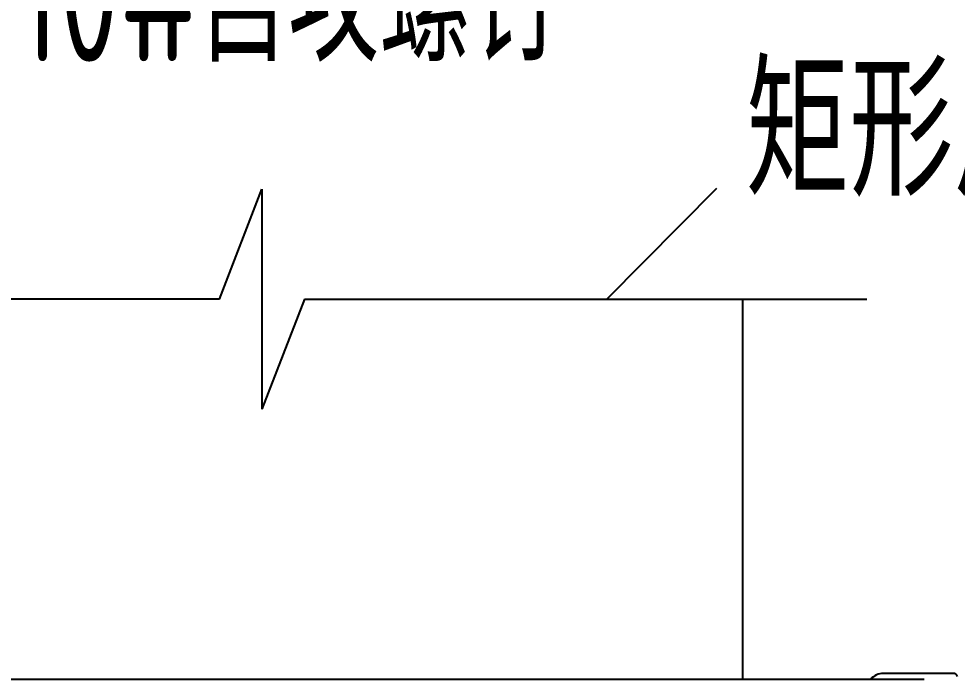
# Model space of a CAD drawing. Extents: x 1247970 to 1725648, y 860327 to 1277876.
# Drawn here: x 1319763 to 1322648, y 1196575 to 1198604 of the extents above; entities that cross this region are included whole.
import ezdxf

# ---------------------------------------------------------------- set-up
doc = ezdxf.new("R2010")
doc.units = 0
doc.header["$LTSCALE"] = 1000
doc.header["$MEASUREMENT"] = 0
doc.layers.get('0').update_dxf_attribs({"color": 254})
for name, color, linetype in [('ANNO-CTXT', 2, 'Continuous'), ('PUB_DIM', 254, 'Continuous'), ('TK', 4, 'Continuous')]:
    doc.layers.add(name, color=color, linetype=linetype)
doc.styles.add('HZ', font='tssdeng.shx', dxfattribs={"width": 0.7, "bigfont": 'hztxt.shx'})
doc.styles.get("Standard").update_dxf_attribs({"font": 'gbenor.shx', "bigfont": 'gbcbig.shx'})
doc.dimstyles.get("Standard").update_dxf_attribs({"dimtxt": 0.18, "dimasz": 0.18, "dimexe": 0.18, "dimexo": 0.0625, "dimgap": 0.09, "dimtad": 0, "dimtih": 1, "dimtoh": 1, "dimdec": 4, "dimzin": 0, "dimdsep": 46, "dimtxsty": 'Standard', "dimcen": 0.09, "dimadec": 0, "dimazin": 0, "dimtfac": 1, "dimtdec": 4, "dimtofl": 0, "dimtmove": 0, "dimatfit": 3, "dimfxl": 0, "dimtolj": 1, "dimtzin": 0, "dimarcsym": 0})

# ---------------------------------------------------------------- blocks, each defined once
blk = doc.blocks.new('A$C7BF01818')
at = {"linetype": 'Continuous'}
for p, q in [((-284, 4253.1), (-153.5, 4591)), ((-153.5, 4591), (-153.5, 3915.1)), ((-284, 4253.1), (-2178.2, 4253.1)), ((-23, 4253.1), (-153.5, 3915.1)), ((-23, 4253.1), (1706.6, 4253.1)), ((1325.5, 3085.7), (1325.5, 4253.1)), ((1970.9, 3103.5), (1756.9, 3103.5)), ((-2286.1, 3085.7), (1882.9, 3085.7))]:
    blk.add_line(p, q, dxfattribs=at)
for centre, radius, start, end in [((1756.9, 3052.6), 50.9, 90, 139.4173), ((1970.9, 3088.3), 15.3, 22.0243, 90)]:
    blk.add_arc(centre, radius, start, end, dxfattribs=at)
at = {"layer": 'ANNO-CTXT', "style": 'HZ'}
for s, width, p in [('10#自攻螺钉', 0.7, (-909.4, 4983.2)), ('矩形风管', 0.8, (1333, 4570.5))]:
    blk.add_text(s, height=400, dxfattribs=dict(at, width=width)).set_placement(p)
at = {"layer": 'PUB_DIM'}
blk.add_leader([(907, 4253.1), (1245.5, 4594.3)], dimstyle='Standard', override={"dimgap": 20}, dxfattribs=at)

msp = doc.modelspace()

# ---------------------------------------------------------------- block references
at = {"layer": 'TK'}
msp.add_blockref('A$C7BF01818', (1320663.7, 1193489.5), dxfattribs=at)

doc.saveas('drawing.dxf')
